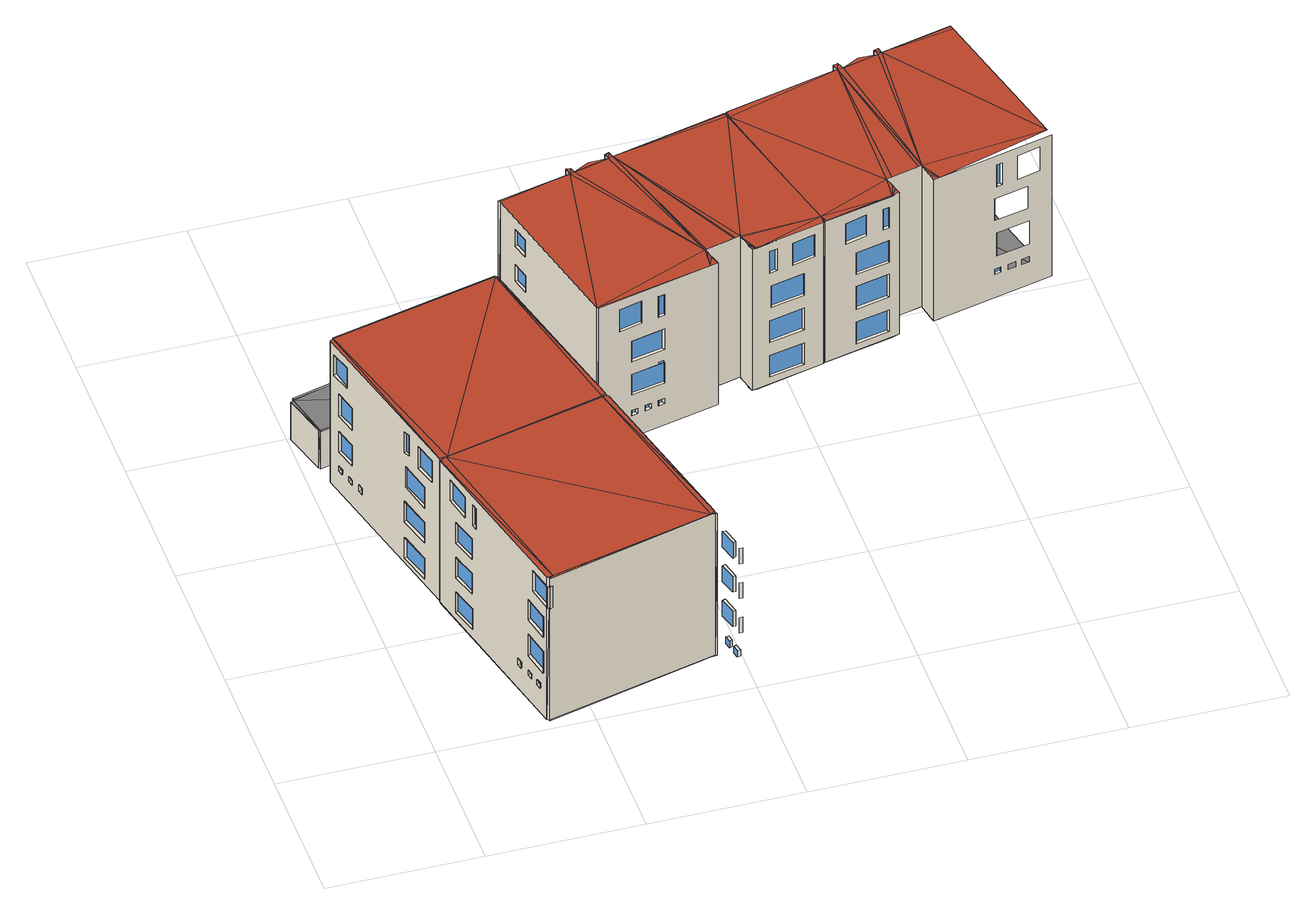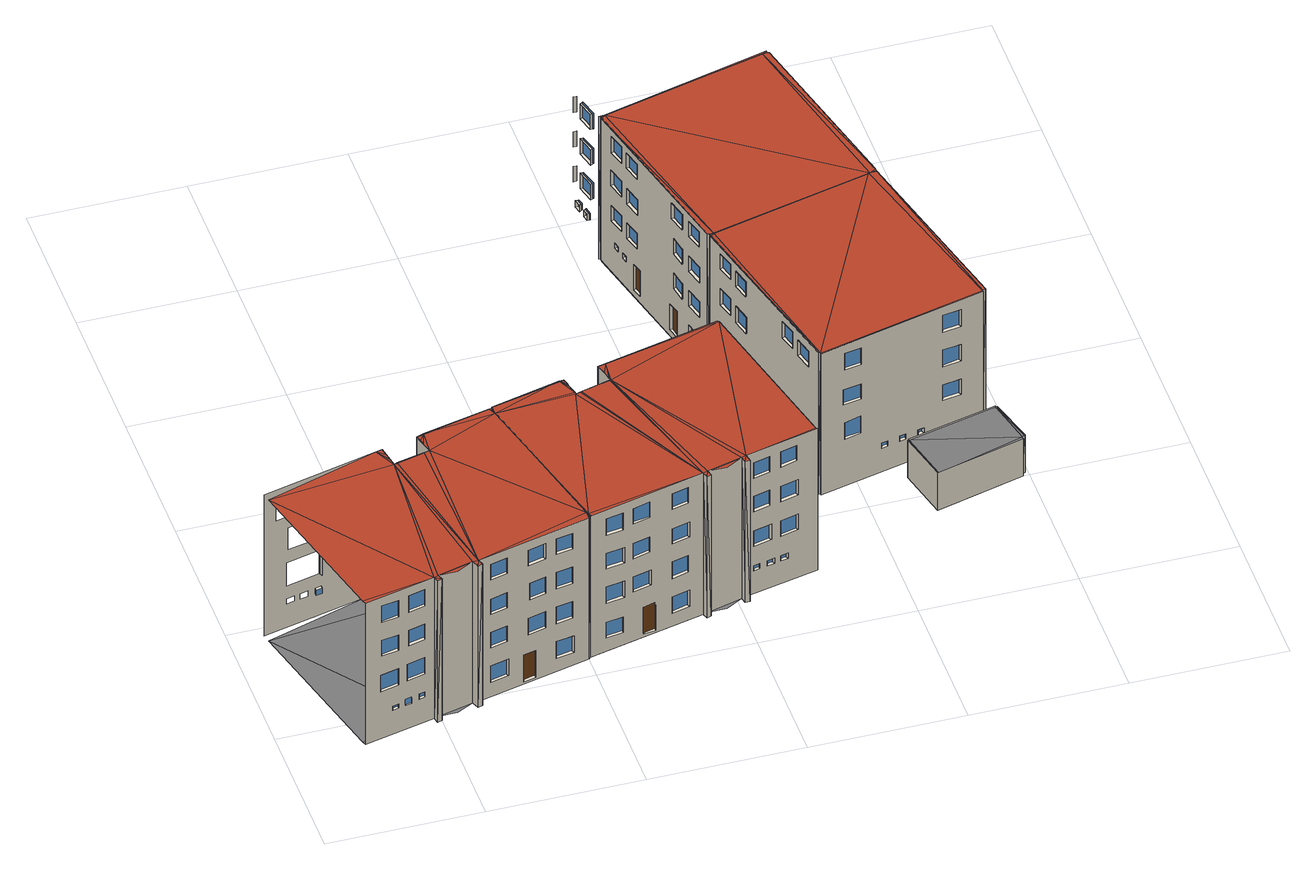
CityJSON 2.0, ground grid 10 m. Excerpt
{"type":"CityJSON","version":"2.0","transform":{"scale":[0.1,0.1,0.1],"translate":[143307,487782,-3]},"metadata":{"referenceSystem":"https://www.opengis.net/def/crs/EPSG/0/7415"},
"CityObjects":{
"building1":{"type":"Building","geometry":[{"type":"MultiSurface","lod":"2.2","boundaries":[[[0,1,2]],[[3,0,2]],[[4,5,6,7]],[[8,9,10,11]],[[12,13,14,15]],[[16,0,17]],[[18,19,3]],[[7,6,20,21]],[[22,23,5,4]],[[24,25,26,27]],[[3,2,28]],[[0,29,1]],[[30,31,25,24]],[[27,26,32,33]],[[34,35,36,37]],[[33,32,31,30]],[[11,10,38,39]],[[15,14,40,41]],[[42,43,9,8]],[[44,45,13,12]],[[21,20,23,22]],[[46,47,48,49]],[[50,51,47,46]],[[49,48,52,53]],[[39,38,43,42]],[[41,40,45,44]],[[53,52,51,50]],[[23,20,6,5]],[[31,32,26,25]],[[54,55,56,57]],[[43,38,10,9]],[[45,40,14,13]],[[58,59,55,54]],[[57,56,60,61]],[[61,60,59,58]],[[51,52,48,47]],[[2,62,28]],[[29,63,1]],[[64,65,2,1],[66,67,68,69],[70,71,72,73],[74,75,76,77],[78,79,80,81],[42,39,11,8],[44,41,15,12],[22,21,7,4],[82,83,84,85],[58,61,57,54],[50,53,49,46],[30,33,27,24]],[[59,60,56,55]],[[85,86,87,84]],[[82,88,86,85]],[[84,87,89,83]],[[83,89,88,82]],[[81,90,91,80]],[[73,92,93,72]],[[77,94,95,76]],[[69,96,97,68]],[[78,98,90,81]],[[80,91,99,79]],[[70,100,92,73]],[[72,93,101,71]],[[74,102,94,77]],[[76,95,103,75]],[[88,89,87,86]],[[66,104,96,69]],[[68,97,105,67]],[[79,99,98,78]],[[71,101,100,70]],[[75,103,102,74]],[[62,106,28]],[[107,63,29]],[[67,105,104,66]],[[98,99,91,90]],[[100,101,93,92]],[[102,103,95,94]],[[104,105,97,96]],[[65,106,62]],[[107,64,63]],[[108,109,110,111]],[[112,113,114]],[[64,115,116]],[[117,118,109,108]],[[111,110,119,120]],[[121,122,123,124]],[[125,126,127,128]],[[129,130,131,132]],[[120,119,118,117]],[[133,134,122,121]],[[124,123,135,136]],[[137,138,126,125]],[[128,127,139,140]],[[141,142,130,129]],[[132,131,143,144]],[[145,146,147,148]],[[118,119,110,109]],[[149,150,146,145]],[[148,147,151,152]],[[136,135,134,133]],[[140,139,138,137]],[[144,143,142,141]],[[152,151,150,149]],[[153,154,112,64],[155,156,157,158],[159,160,161,162],[163,164,165,166],[117,120,111,108],[167,168,169,170],[171,172,173,174],[175,176,177,178],[137,140,128,125],[141,144,132,129],[133,136,124,121],[149,152,148,145]],[[134,135,123,122]],[[138,139,127,126]],[[142,143,131,130]],[[150,151,147,146]],[[114,113,179]],[[115,180,116]],[[113,154,179]],[[180,153,116]],[[178,181,182,177]],[[175,183,181,178]],[[177,182,184,176]],[[176,184,183,175]],[[166,185,186,165]],[[162,187,188,161]],[[174,189,190,173]],[[171,191,189,174]],[[173,190,192,172]],[[172,192,191,171]],[[158,193,194,157]],[[163,195,185,166]],[[165,186,196,164]],[[159,197,187,162]],[[161,188,198,160]],[[183,184,182,181]],[[170,199,200,169]],[[169,200,201,168]],[[167,202,199,170]],[[155,203,193,158]],[[157,194,204,156]],[[164,196,195,163]],[[160,198,197,159]],[[168,201,202,167]],[[154,153,179]],[[191,192,190,189]],[[156,204,203,155]],[[195,196,186,185]],[[197,198,188,187]],[[202,201,200,199]],[[203,204,194,193]],[[205,206,207]],[[153,180,179]],[[208,209,207,206]],[[207,209,205]],[[208,206,210]],[[205,210,206]],[[211,212,210]],[[211,210,205]],[[179,180,213]],[[180,214,213]],[[209,208,215]],[[205,209,215]],[[208,210,216]],[[208,216,215]],[[215,216,217]],[[215,217,218]],[[219,220,221,222]],[[223,224,225,226]],[[227,228,229,230]],[[211,205,231]],[[210,212,232]],[[233,205,215]],[[216,210,234]],[[235,236,220,221]],[[222,221,235,237]],[[238,236,220,219]],[[239,240,224,225]],[[241,240,224,223]],[[226,225,239,242]],[[243,244,228,229]],[[230,229,243,245]],[[246,244,228,227]],[[215,218,247]],[[248,217,216]],[[18,249,19]],[[250,16,17]],[[250,107,29]],[[28,106,249]],[[237,235,236,238]],[[242,239,240,241]],[[245,243,244,246]],[[212,211,231,232]],[[217,218,251,252]],[[114,179,253]],[[254,180,115]],[[213,255,179]],[[214,180,256]],[[233,231,205]],[[234,210,232]],[[233,215,247]],[[216,234,248]],[[257,258,259,260]],[[0,3,261,262]],[[263,264,258,259]],[[260,259,263,265]],[[266,264,258,257]],[[265,263,264,266]],[[64,112,267,268]],[[64,65,269,268]],[[270,271,272,273]],[[274,275,271,272]],[[273,272,274,276]],[[277,275,271,270]],[[256,255,213,214],[278,279,280,281],[282,283,284,285],[286,287,288,289],[237,238,219,222],[245,246,227,230],[242,241,223,226],[290,291,292,293],[276,277,270,273],[265,266,257,260]],[[276,274,275,277]],[[234,232,231]],[[233,234,231]],[[294,234,233]],[[294,295,234]],[[233,296,294]],[[234,295,297]],[[234,297,248]],[[233,247,296]],[[252,251,294,295]],[[297,252,248]],[[247,251,296]],[[106,298,249]],[[299,107,250]],[[292,300,301,293]],[[302,303,300,301]],[[293,301,302,290]],[[291,303,300,292]],[[290,302,303,291]],[[299,254,115]],[[114,253,304]],[[179,255,253]],[[256,180,254]],[[288,305,306,289]],[[280,307,308,281]],[[284,309,310,285]],[[311,312,305,306]],[[289,306,311,286]],[[287,312,305,288]],[[313,314,307,308]],[[281,308,313,278]],[[279,314,307,280]],[[315,316,309,310]],[[283,316,309,284]],[[285,310,315,282]],[[286,311,312,287]],[[278,313,314,279]],[[282,315,316,283]],[[317,318,319,320]],[[321,322,323,324]],[[325,326,327,328]],[[329,330,331,332]],[[333,334,335,336]],[[337,338,339,340]],[[341,342,343,344]],[[345,346,347,348]],[[349,317,318,350]],[[351,320,317,349]],[[350,318,319,352]],[[352,319,320,351]],[[353,321,322,354]],[[355,325,326,356]],[[357,333,334,358]],[[359,329,330,360]],[[361,324,321,353]],[[354,322,323,362]],[[363,328,325,355]],[[356,326,327,364]],[[365,332,329,359]],[[360,330,331,366]],[[367,336,333,357]],[[358,334,335,368]],[[366,331,332,365]],[[369,370,371,372]],[[373,374,375,376]],[[377,378,379,380]],[[381,382,383,384]],[[362,323,324,361]],[[364,327,328,363]],[[368,335,336,367]],[[249,385,261]],[[250,262,386]],[[261,387,249]],[[262,250,388]],[[389,390,391,392]],[[393,373,374,394]],[[395,377,378,396]],[[397,381,382,398]],[[399,369,370,400]],[[401,372,369,399]],[[400,370,371,402]],[[403,376,373,393]],[[394,374,375,404]],[[396,378,379,405]],[[406,380,377,395]],[[398,382,383,407]],[[408,384,381,397]],[[409,410,411,412]],[[413,414,415,416]],[[417,418,419,420]],[[402,371,372,401]],[[261,262,388]],[[249,298,385]],[[299,250,386]],[[404,375,376,403]],[[405,379,380,406]],[[407,383,384,408]],[[421,422,423,424]],[[425,389,390,426]],[[261,388,387]],[[427,392,389,425]],[[426,390,391,428]],[[428,391,392,427]],[[429,409,410,430]],[[431,413,414,432]],[[433,417,418,434]],[[435,412,409,429]],[[430,410,411,436]],[[432,414,415,437]],[[438,416,413,431]],[[439,420,417,433]],[[434,418,419,440]],[[441,421,422,442]],[[443,424,421,441]],[[442,422,423,444]],[[436,411,412,435]],[[437,415,416,438]],[[440,419,420,439]],[[444,423,424,443]],[[445,446,447,448]],[[449,450,451,452]],[[453,454,455,456]],[[457,458,459,460]],[[262,261,461,462],[397,398,407,408],[429,430,436,435],[393,394,404,403],[433,434,440,439],[395,396,405,406],[431,432,437,438],[463,464,465,466],[467,468,469,470],[471,472,473,474],[475,476,477,478],[479,480,481,482],[483,484,485,486],[487,488,489,490],[399,400,402,401],[425,426,428,427],[491,492,493,494],[441,442,444,443]],[[491,445,446,492]],[[298,461,385]],[[462,299,386]],[[463,449,450,464]],[[471,453,454,472]],[[479,457,458,480]],[[492,446,447,493]],[[494,448,445,491]],[[493,447,448,494]],[[464,450,451,465]],[[466,452,449,463]],[[474,456,453,471]],[[472,454,455,473]],[[482,460,457,479]],[[480,458,459,481]],[[495,496,497,498]],[[499,500,501,502]],[[503,504,505,506]],[[507,508,509,510]],[[465,451,452,466]],[[473,455,456,474]],[[481,459,460,482]],[[467,495,496,468]],[[475,499,500,476]],[[483,503,504,484]],[[487,507,508,488]],[[468,496,497,469]],[[470,498,495,467]],[[476,500,501,477]],[[484,504,505,485]],[[488,508,509,489]],[[478,502,499,475]],[[486,506,503,483]],[[490,510,507,487]],[[511,512,513,514]],[[515,516,517,518]],[[519,520,521,522]],[[523,524,525,526]],[[469,497,498,470]],[[477,501,502,478]],[[485,505,506,486]],[[489,509,510,490]],[[527,267,304]],[[268,528,299]],[[269,461,298]],[[268,299,462]],[[529,511,512,530]],[[531,515,516,532]],[[533,519,520,534]],[[535,523,524,536]],[[537,538,539,540]],[[541,542,543,544]],[[545,546,547,548]],[[530,512,513,549]],[[550,514,511,529]],[[532,516,517,551]],[[552,518,515,531]],[[553,522,519,533]],[[534,520,521,554]],[[555,526,523,535]],[[536,524,525,556]],[[557,558,559,560]],[[269,268,462]],[[549,513,514,550]],[[551,517,518,552]],[[554,521,522,553]],[[556,525,526,555]],[[269,462,461]],[[561,537,538,562]],[[563,541,542,564]],[[565,545,546,566]],[[562,538,539,567]],[[568,540,537,561]],[[564,542,543,569]],[[570,544,541,563]],[[571,548,545,565]],[[566,546,547,572]],[[573,557,558,574]],[[253,527,304]],[[299,528,254]],[[575,560,557,573]],[[574,558,559,576]],[[567,539,540,568]],[[569,543,544,570]],[[572,547,548,571]],[[576,559,560,575]],[[577,578,579,580]],[[268,267,581,582],[529,530,549,550],[561,562,567,568],[531,532,551,552],[565,566,572,571],[533,534,554,553],[563,564,569,570],[535,536,556,555],[583,584,585,586],[587,588,589,590],[573,574,576,575]],[[583,577,578,584]],[[591,592,593,594]],[[586,580,577,583]],[[584,578,579,585]],[[585,579,580,586]],[[581,527,253]],[[528,582,254]],[[587,591,592,588]],[[588,592,593,589]],[[590,594,591,587]],[[589,593,594,590]],[[255,254,253]],[[255,256,254]],[[253,254,581]],[[254,582,581]],[[595,596,597]],[[598,595,597]],[[599,600,597,596],[601,602,603,604],[605,606,607,608],[609,610,611,612]],[[608,613,614,607]],[[612,615,616,611]],[[604,617,618,603]],[[599,619,620]],[[607,614,621,606]],[[605,622,613,608]],[[609,623,615,612]],[[611,616,624,610]],[[603,618,625,602]],[[601,626,617,604]],[[600,599,620]],[[606,621,622,605]],[[610,624,623,609]],[[602,625,626,601]],[[622,621,614,613]],[[623,624,616,615]],[[626,625,618,617]],[[627,628,629,630]],[[631,632,633,634]],[[635,636,637,638]],[[639,640,641,642]],[[600,643,597]],[[596,644,599]],[[643,600,620]],[[599,644,619]],[[645,646,647,648]],[[649,650,651,652]],[[653,654,655,656]],[[630,629,657,658]],[[659,660,628,627]],[[629,628,660,657]],[[661,662,650,649]],[[652,651,663,664]],[[651,650,662,663]],[[665,666,632,633]],[[634,633,665,667]],[[668,666,632,631]],[[669,670,636,637]],[[638,637,669,671]],[[672,670,636,635]],[[673,674,640,641]],[[642,641,673,675]],[[676,674,640,639]],[[597,677,598]],[[678,596,595]],[[679,680,681,682]],[[664,663,662,661]],[[683,684,680,681]],[[682,681,683,685]],[[686,684,680,679]],[[644,643,620,619],[687,688,689,690],[675,676,639,642],[691,692,693,694],[671,672,635,638],[695,696,697,698],[667,668,631,634],[699,700,701,702],[703,704,705,706],[685,686,679,682]],[[658,657,660,659]],[[685,683,684,686]],[[667,665,666,668]],[[671,669,670,672]],[[675,673,674,676]],[[707,708,709,710]],[[711,712,646,645]],[[648,647,713,714]],[[715,716,708,707]],[[710,709,717,718]],[[647,646,712,713]],[[719,720,654,653]],[[656,655,721,722]],[[709,708,716,717]],[[655,654,720,721]],[[705,723,724,706]],[[718,717,716,715]],[[697,725,726,698]],[[689,727,728,690]],[[693,729,730,694]],[[731,732,723,724]],[[706,724,731,703]],[[704,732,723,705]],[[703,731,732,704]],[[733,734,735,736]],[[737,738,739,740]],[[595,598,741,742],[630,627,659,658],[740,737,743,744],[648,645,711,714],[656,653,719,722],[652,649,661,664],[710,707,715,718],[736,733,745,746]],[[745,747,734,733]],[[736,735,748,746]],[[735,734,747,748]],[[740,739,749,744]],[[743,750,738,737]],[[739,738,750,749]],[[751,752,725,726]],[[698,726,751,695]],[[696,752,725,697]],[[753,754,727,728]],[[755,756,729,730]],[[690,728,753,687]],[[688,754,727,689]],[[694,730,755,691]],[[692,756,729,693]],[[701,757,758,702]],[[714,713,712,711]],[[746,748,747,745]],[[722,721,720,719]],[[744,749,750,743]],[[644,596,759]],[[643,760,597]],[[761,762,757,758]],[[702,758,761,699]],[[700,762,757,701]],[[699,761,762,700]],[[695,751,752,696]],[[687,753,754,688]],[[691,755,756,692]],[[760,677,597]],[[759,596,678]],[[763,764,643,644]],[[765,643,764]],[[644,766,763]],[[764,763,766]],[[767,643,765]],[[644,768,766]],[[764,766,765]],[[765,768,767]],[[765,766,768]],[[643,767,760]],[[644,759,768]],[[768,767,769,770]],[[771,769,767]],[[768,770,772]],[[767,769,760]],[[770,768,759]],[[742,773,678]],[[677,774,741]],[[678,773,775]],[[677,776,774]],[[776,677,760]],[[759,678,775]],[[769,770,777]],[[770,778,777]],[[759,760,741,742]],[[779,769,777]],[[770,780,778]],[[777,778,780]],[[769,781,760]],[[759,782,770]],[[760,781,783]],[[784,782,759]],[[781,769,779]],[[780,770,782]],[[777,780,779]],[[779,782,781]],[[779,780,782]],[[783,781,785]],[[786,782,784]],[[787,788,789,790]],[[791,792,793,794]],[[795,796,797,798]],[[799,800,801,802]],[[759,760,803,804]],[[781,805,785]],[[806,782,786]],[[781,803,805]],[[806,804,782]],[[807,808,788,789]],[[809,810,792,793]],[[811,808,788,787]],[[812,810,792,791]],[[790,789,807,813]],[[794,793,809,814]],[[815,816,796,797]],[[798,797,815,817]],[[818,816,796,795]],[[819,820,800,801]],[[802,801,819,821]],[[822,820,800,799]],[[813,807,808,811]],[[814,809,810,812]],[[817,815,816,818]],[[821,819,820,822]],[[804,803,823,824]],[[823,825,826]],[[824,827,828]],[[826,825,829]],[[827,830,828]],[[831,826,829]],[[827,832,830]],[[833,834,835,836]],[[803,781,837]],[[804,838,782]],[[839,840,841,842]],[[843,844,845,846]],[[847,848,849,850]],[[851,852,853,854]],[[855,856,857,858]],[[850,849,859,860]],[[861,862,848,847]],[[849,848,862,859]],[[863,864,865,866]],[[867,868,869,870]],[[871,872,834,835]],[[873,872,834,833]],[[836,835,871,874]],[[860,859,862,861]],[[875,831,803]],[[832,876,804]],[[877,878,781,782],[879,880,881,882],[883,884,867,870],[817,818,795,798],[885,886,887,888],[889,890,863,866],[813,811,787,790],[821,822,799,802],[891,892,855,858],[893,894,895,896],[897,898,899,900],[814,812,791,794],[874,873,833,836]],[[875,826,831]],[[832,827,876]],[[874,871,872,873]],[[901,902,856,857]],[[858,857,901,891]],[[892,902,856,855]],[[903,904,864,865]],[[866,865,903,889]],[[890,904,864,863]],[[905,906,868,869]],[[870,869,905,883]],[[884,906,868,867]],[[842,841,907,908]],[[909,910,840,839]],[[841,840,910,907]],[[846,845,911,912]],[[913,914,844,843]],[[845,844,914,911]],[[915,916,852,851]],[[854,853,917,918]],[[824,823,919,920],[850,847,861,860],[921,922,923,924],[854,851,915,918],[846,843,913,912],[842,839,909,908]],[[853,852,916,917]],[[891,901,902,892]],[[889,903,904,890]],[[883,905,906,884]],[[922,925,926,921]],[[837,781,927]],[[782,838,928]],[[895,929,930,896]],[[887,931,932,888]],[[899,933,934,900]],[[881,935,936,882]],[[826,875,919]],[[920,876,827]],[[908,907,910,909]],[[912,911,914,913]],[[923,937,925,922]],[[921,926,938,924]],[[926,925,937,938]],[[875,803,837]],[[804,876,838]],[[918,917,916,915]],[[939,940,929,930]],[[896,930,939,893]],[[894,940,929,895]],[[941,942,931,932]],[[888,932,941,885]],[[886,942,931,887]],[[943,944,933,934]],[[900,934,943,897]],[[898,944,933,899]],[[945,946,935,936]],[[882,936,945,879]],[[880,946,935,881]],[[924,938,937,923]],[[893,939,940,894]],[[885,941,942,886]],[[897,943,944,898]],[[879,945,946,880]],[[947,920,919]],[[948,947,919]],[[919,875,948]],[[876,920,947]],[[948,875,949]],[[947,950,876]],[[877,878,948,947]],[[837,927,878]],[[928,838,877]],[[951,952,878]],[[953,954,877]],[[878,877,951]],[[877,954,951]],[[955,956,957,958]],[[949,875,959]],[[950,960,876]],[[961,962,963,964]],[[965,966,967,968]],[[969,970,971,972]],[[973,974,975,976]],[[977,875,952]],[[978,953,876]],[[979,980,981,982]],[[983,984,985,986]],[[958,957,987,988]],[[989,990,956,955]],[[957,956,990,987]],[[991,992,993,994]],[[995,996,962,963]],[[997,996,962,961]],[[964,963,995,998]],[[999,1000,966,967]],[[1001,1002,970,971]],[[1003,1000,966,965]],[[1004,1002,970,969]],[[968,967,999,1005]],[[972,971,1001,1006]],[[1007,1008,974,975]],[[1009,1008,974,973]],[[976,975,1007,1010]],[[947,948,1011,1012],[958,955,989,988],[1013,1014,1015,1016],[994,991,1017,1018],[986,983,1019,1020],[982,979,1021,1022]],[[988,987,990,989]],[[998,995,996,997]],[[1005,999,1000,1003]],[[1006,1001,1002,1004]],[[1010,1007,1008,1009]],[[951,1023,952]],[[953,1024,954]],[[982,981,1025,1022]],[[1021,1026,980,979]],[[981,980,1026,1025]],[[959,875,977]],[[876,960,978]],[[986,985,1027,1020]],[[1019,1028,984,983]],[[985,984,1028,1027]],[[994,993,1029,1018]],[[1017,1030,992,991]],[[993,992,1030,1029]],[[1031,1032,1033,1034]],[[1035,1036,1037,1038]],[[1039,1040,1041,1042]],[[1014,1043,1044,1013]],[[1013,1044,1045,1016]],[[1015,1046,1043,1014]],[[1044,1043,1046,1045]],[[1047,1048,1032,1033]],[[1034,1033,1047,1049]],[[1050,1048,1032,1031]],[[1051,1052,1036,1037]],[[1053,1052,1036,1035]],[[1038,1037,1051,1054]],[[1055,1056,1040,1041]],[[1042,1041,1055,1057]],[[1058,1056,1040,1039]],[[1022,1025,1026,1021]],[[1020,1027,1028,1019]],[[1018,1029,1030,1017]],[[1016,1045,1046,1015]],[[1059,1060,1061,1062]],[[1024,1023,951,954],[1063,1064,1065,1066],[1067,1068,1069,1070],[1057,1058,1039,1042],[1010,1009,973,976],[1049,1050,1031,1034],[1005,1003,965,968],[1054,1053,1035,1038],[1006,1004,969,972],[1071,1072,1073,1074],[1075,1076,1077,1078],[998,997,961,964],[1079,1080,1059,1062]],[[1023,977,952]],[[978,1024,953]],[[1081,1082,1060,1061]],[[1080,1082,1060,1059]],[[1062,1061,1081,1079]],[[1049,1047,1048,1050]],[[1054,1051,1052,1053]],[[1057,1055,1056,1058]],[[1012,1083,960]],[[1011,959,1084]],[[977,1085,959]],[[1086,978,960]],[[1085,1084,959]],[[1083,1086,960]],[[978,977,1011,1012]],[[1079,1081,1082,1080]],[[1077,1087,1088,1078]],[[1069,1089,1090,1070]],[[1023,1091,977]],[[978,1092,1024]],[[1065,1093,1094,1066]],[[1073,1095,1096,1074]],[[978,977,1097,1098]],[[1099,1100,1087,1088]],[[1076,1100,1087,1077]],[[1078,1088,1099,1075]],[[1101,1102,1089,1090]],[[1070,1090,1101,1067]],[[1068,1102,1089,1069]],[[1103,1104,1093,1094]],[[1105,1106,1095,1096]],[[1066,1094,1103,1063]],[[1064,1104,1093,1065]],[[1074,1096,1105,1071]],[[1072,1106,1095,1073]],[[1023,1107,1091]],[[1024,1092,1108]],[[1075,1099,1100,1076]],[[1067,1101,1102,1068]],[[1098,1097,1109,1110]],[[1063,1103,1104,1064]],[[1071,1105,1106,1072]],[[1111,1110,1112]],[[1113,1114,1109]],[[1113,1115,1114]],[[1116,1111,1112]],[[1114,1115,1097]],[[1098,1116,1112]],[[1023,1097,1107]],[[1098,1024,1108]],[[1023,1117,1097]],[[1098,1118,1024]],[[1023,1024,1119]],[[1024,1120,1119]],[[1121,1023,1119]],[[1120,1024,1122]],[[1119,1120,1121]],[[1120,1122,1121]],[[1024,1118,1122]],[[1121,1117,1023]],[[1122,1121,1117,1118]],[[1097,1117,1123]],[[1098,1124,1118]],[[1118,1117,1123,1124]],[[1125,1123,1117]],[[1118,1124,1126]],[[1127,1097,1123]],[[1098,1128,1124]],[[1114,1097,1129]],[[1098,1112,1130]],[[1123,1124,1131]],[[1123,1131,1132]],[[1127,1123,1132]],[[1131,1124,1128]],[[1132,1131,1133]],[[1133,1127,1132]],[[1131,1128,1134]],[[1131,1134,1133]],[[1134,1128,1127]],[[1133,1134,1127]],[[1110,1109,1135,1136],[1137,1138,1139,1140],[1141,1142,1143,1144],[1145,1146,1147,1148],[1149,1150,1151,1152],[1153,1154,1155,1156],[1157,1158,1159,1160],[1161,1162,1163,1164]],[[1129,1097,1127]],[[1098,1130,1128]],[[1154,1165,1166,1153]],[[1146,1167,1168,1145]],[[1138,1169,1170,1137]],[[1150,1171,1172,1149]],[[1153,1166,1173,1156]],[[1155,1174,1165,1154]],[[1166,1165,1174,1173]],[[1139,1175,1169,1138]],[[1137,1170,1176,1140]],[[1170,1169,1175,1176]],[[1177,1178,1179,1180]],[[1181,1182,1183,1184]],[[1185,1186,1187,1188]],[[1189,1190,1191,1192]],[[1193,1194,1182,1183]],[[1184,1183,1193,1195]],[[1196,1194,1182,1181]],[[1195,1193,1194,1196]],[[1197,1198,1178,1179]],[[1180,1179,1197,1199]],[[1200,1198,1178,1177]],[[1201,1202,1186,1187]],[[1188,1187,1201,1203]],[[1204,1202,1186,1185]],[[1205,1206,1190,1191]],[[1192,1191,1205,1207]],[[1208,1206,1190,1189]],[[1209,1210,1211,1212]],[[1213,1214,1210,1211]],[[1212,1211,1213,1215]],[[1216,1214,1210,1209]],[[1199,1197,1198,1200]],[[1203,1201,1202,1204]],[[1207,1205,1206,1208]],[[1215,1213,1214,1216]],[[1217,1218,1127,1128],[1219,1220,1221,1222],[1203,1204,1185,1188],[1223,1224,1225,1226],[1199,1200,1177,1180],[1227,1228,1229,1230],[1207,1208,1189,1192],[1231,1232,1233,1234],[1215,1216,1209,1212],[1195,1196,1181,1184]],[[1225,1235,1236,1226]],[[1221,1237,1238,1222]],[[1233,1239,1240,1234]],[[1229,1241,1242,1230]],[[1243,1244,1239,1240]],[[1234,1240,1243,1231]],[[1232,1244,1239,1233]],[[1231,1243,1244,1232]],[[1128,1130,1245]],[[1246,1129,1127]],[[1247,1248,1235,1236]],[[1226,1236,1247,1223]],[[1224,1248,1235,1225]],[[1249,1250,1237,1238]],[[1222,1238,1249,1219]],[[1220,1250,1237,1221]],[[1251,1252,1241,1242]],[[1230,1242,1251,1227]],[[1228,1252,1241,1229]],[[1218,1246,1127]],[[1128,1245,1217]],[[1223,1247,1248,1224]],[[1219,1249,1250,1220]],[[1227,1251,1252,1228]]],"semantics":{"surfaces":[{"type":"WallSurface","on_footprint_edge":true},{"type":"RoofSurface"},{"type":"GroundSurface"},{"type":"Window"},{"type":"Door"}],"values":[0,0,0,0,0,1,2,0,0,0,2,1,0,0,0,0,0,0,0,0,0,0,0,0,0,0,0,3,3,0,3,3,0,0,0,3,2,1,0,3,0,0,0,0,0,0,0,0,0,0,0,0,0,0,3,0,0,0,0,0,2,1,0,3,3,3,3,2,1,0,2,1,0,0,0,0,0,0,0,0,0,0,0,0,0,3,0,0,0,0,0,0,0,3,3,3,3,2,1,2,1,0,0,0,0,0,0,0,0,0,0,0,0,0,0,0,3,0,0,0,0,0,0,0,0,0,3,0,3,3,3,3,0,0,0,2,2,0,0,0,0,0,0,2,2,0,0,0,0,0,0,2,2,2,2,3,0,0,3,0,0,3,0,0,2,2,2,1,1,2,0,0,0,0,0,2,1,2,1,2,2,2,2,0,0,3,0,0,0,0,0,0,3,0,0,0,0,0,0,0,0,2,2,2,2,0,2,2,2,1,0,3,0,0,0,1,2,2,1,0,0,0,3,0,0,3,0,0,3,0,0,0,0,0,3,3,3,3,3,0,0,0,0,0,0,0,0,0,0,0,0,0,0,0,0,0,0,0,0,3,3,3,3,0,0,0,2,1,2,1,3,0,0,0,0,0,0,0,0,0,0,0,0,3,3,3,0,0,2,1,0,0,0,4,0,0,0,0,0,0,0,0,0,0,0,0,0,0,0,0,0,0,0,0,0,4,3,3,3,0,0,2,1,0,0,0,0,0,0,0,0,0,0,0,0,3,3,3,3,0,0,0,0,0,0,0,0,0,0,0,0,0,0,0,3,3,3,3,0,0,0,0,2,1,2,1,0,0,0,0,3,3,3,0,0,0,0,0,0,0,0,4,0,0,0,0,0,0,0,0,0,0,0,0,0,0,0,0,2,1,0,0,0,0,0,0,3,0,0,3,0,0,0,2,1,0,0,0,0,0,0,0,0,0,0,0,0,0,0,0,0,0,0,0,0,0,0,0,0,0,3,3,3,0,0,0,0,2,1,2,1,0,0,0,0,0,3,0,0,3,3,0,0,3,0,0,3,0,0,2,1,0,0,3,0,0,0,0,0,0,0,0,0,0,0,0,0,3,0,0,3,3,0,0,0,0,0,3,0,0,0,0,0,0,0,0,3,0,0,3,3,0,0,3,3,0,0,0,0,0,0,0,0,0,1,2,3,0,0,0,0,0,0,2,1,0,2,1,0,2,1,0,0,0,2,1,0,2,1,2,1,1,2,1,2,2,1,0,0,0,2,1,0,2,1,2,1,2,1,0,0,0,2,1,0,0,0,0,0,2,1,2,1,3,3,0,0,0,0,3,0,0,3,0,0,0,0,0,0,0,2,1,2,1,2,1,0,2,1,0,0,0,0,0,0,0,3,0,0,4,0,0,0,2,1,0,2,1,0,3,0,0,3,0,0,3,0,0,0,0,3,0,0,3,0,0,0,3,0,0,0,0,2,1,0,0,0,0,2,1,0,0,0,0,3,2,1,0,3,0,0,3,0,0,3,0,0,3,0,0,0,0,0,0,0,0,0,2,1,2,1,0,2,1,2,1,0,0,0,2,1,0,0,0,0,2,1,0,0,0,0,3,0,3,0,0,3,3,0,0,0,0,3,0,0,0,0,0,0,0,0,2,1,0,0,3,2,1,0,0,3,0,0,3,0,0,0,0,0,0,3,3,0,0,3,0,0,3,0,0,0,0,0,0,0,0,2,1,4,0,0,0,0,0,1,2,2,1,2,1,0,0,0,0,2,1,0,0,0,3,0,0,3,0,0,3,3,0,0,0,0,2,1,0,0,0,0,0,1,2,2,1,2,1,2,1,2,1,0,0,2,1,0,0,1,2,0,2,1,0,2,1,2,1,2,1,0,0,2,1,0,2,1,0,0,0,0,2,1,0,0,0,0,0,0,3,0,0,3,0,0,0,0,3,0,0,0,3,0,0,3,0,0,3,0,0,0,3,0,0,0,0,0,0,0,0,0,0,0,3,0,0,0,1,2,3,0,0,3,0,0,3,0,0,2,1,0,0,0]}}]}
},
"vertices":[
[73,8,116],[72,9,116],[72,9,5],[73,8,5],[72,7,109],[74,8,109],[74,8,93],[72,7,93],[71,13,55],[73,14,55],[73,14,38],[71,13,38],[71,13,82],[73,14,82],[73,14,66],[71,13,66],[75,9,116],[73,7,116],[75,9,5],[73,7,5],[70,25,93],[68,25,93],[68,25,109],[70,25,109],[70,16,28],[72,17,28],[72,17,24],[70,16,24],[76,9,5],[76,9,116],[69,20,28],[71,21,28],[71,21,24],[69,20,24],[73,6,93],[75,7,93],[75,7,110],[73,6,110],[69,32,38],[67,31,38],[69,32,66],[67,31,66],[67,31,55],[69,32,55],[67,31,82],[69,32,82],[68,27,27],[70,28,27],[70,28,23],[68,27,23],[67,31,27],[69,32,27],[69,32,23],[67,31,23],[65,38,28],[67,38,28],[67,38,23],[65,38,23],[64,42,28],[66,42,28],[66,42,23],[64,42,23],[43,129,5],[43,129,116],[43,131,116],[43,131,5],[46,120,108],[46,120,92],[50,102,92],[50,102,108],[47,112,81],[47,112,65],[52,95,65],[52,95,81],[47,112,54],[47,112,38],[52,95,38],[52,95,54],[47,112,27],[47,112,11],[52,94,11],[52,94,27],[52,94,108],[52,94,92],[53,90,92],[53,90,108],[55,91,108],[55,91,92],[54,95,108],[54,95,92],[54,95,27],[54,95,11],[54,95,81],[54,95,65],[54,95,54],[54,95,38],[52,103,108],[52,103,92],[49,113,27],[49,113,11],[49,113,81],[49,113,65],[49,113,54],[49,113,38],[48,120,108],[48,120,92],[47,132,5],[47,132,116],[41,140,108],[43,141,108],[43,141,91],[41,140,91],[43,131,6],[43,132,6],[48,132,6],[48,132,116],[43,132,116],[37,155,108],[39,156,108],[39,156,91],[37,155,91],[39,148,81],[41,148,81],[41,148,65],[39,148,65],[39,148,26],[41,148,26],[41,148,10],[39,148,10],[39,148,54],[41,149,54],[41,149,38],[39,148,38],[34,170,81],[35,170,81],[35,170,65],[34,170,65],[33,170,26],[35,170,26],[35,170,10],[33,170,10],[33,170,54],[35,171,54],[35,171,38],[33,170,38],[35,166,108],[36,166,108],[36,166,92],[35,166,92],[33,170,108],[35,171,108],[35,171,92],[33,170,92],[13,254,116],[13,254,6],[14,250,108],[14,250,92],[18,236,92],[18,236,108],[15,244,82],[15,244,65],[19,229,65],[19,229,82],[15,244,53],[15,244,37],[19,229,37],[19,229,53],[15,244,26],[15,244,22],[16,240,22],[16,240,26],[18,233,26],[18,233,22],[19,229,22],[19,229,26],[21,223,27],[21,223,22],[22,219,22],[22,219,27],[15,255,6],[15,255,116],[24,219,27],[24,219,22],[23,223,27],[23,223,22],[21,230,53],[21,230,37],[21,230,82],[21,230,65],[21,230,26],[21,230,22],[20,234,26],[20,234,22],[19,236,108],[19,236,92],[17,244,53],[17,244,37],[17,244,82],[17,244,65],[18,240,26],[18,240,22],[17,245,22],[17,245,26],[16,251,108],[16,251,92],[11,268,6],[10,268,35],[10,268,6],[2,298,35],[2,298,6],[11,268,35],[11,267,6],[11,267,35],[15,256,6],[15,256,116],[4,299,6],[4,299,35],[4,301,35],[4,301,6],[30,260,43],[31,258,43],[31,258,55],[30,260,55],[30,260,96],[31,258,96],[31,258,109],[30,260,109],[30,260,69],[31,258,69],[31,258,82],[30,260,82],[69,281,6],[69,281,35],[69,282,6],[69,282,35],[42,260,55],[42,260,43],[42,262,55],[42,262,43],[42,260,109],[42,260,96],[42,262,96],[42,262,109],[43,261,82],[43,261,69],[42,262,82],[42,262,69],[61,316,6],[61,316,35],[182,35,5],[182,35,116],[62,316,6],[62,316,35],[124,281,6],[124,281,116],[124,282,6],[124,282,116],[55,266,24],[56,264,24],[56,264,28],[55,266,28],[185,36,5],[185,36,116],[60,265,28],[60,265,24],[59,267,28],[59,267,24],[155,158,6],[155,158,116],[155,158,5],[67,268,24],[67,266,24],[67,266,28],[67,268,28],[72,267,28],[72,267,24],[71,269,28],[71,269,24],[108,278,109],[108,278,96],[97,276,96],[97,276,109],[109,278,81],[109,278,69],[97,276,69],[97,276,81],[108,278,55],[108,278,42],[97,275,42],[97,275,55],[83,272,28],[83,272,24],[79,271,24],[79,271,28],[70,282,6],[70,282,35],[62,315,6],[62,315,35],[152,158,5],[152,158,116],[79,269,24],[79,269,28],[83,270,28],[83,270,24],[152,158,6],[97,274,42],[97,274,55],[97,274,96],[97,274,109],[97,274,69],[97,274,81],[109,276,55],[109,276,42],[109,276,109],[109,276,96],[109,276,81],[109,276,69],[190,8,30],[190,8,25],[189,12,25],[189,12,30],[189,13,110],[189,13,98],[186,25,98],[186,25,110],[189,14,83],[189,14,71],[186,25,71],[186,25,83],[188,17,30],[188,17,25],[187,22,25],[187,22,30],[189,14,56],[189,14,44],[186,25,44],[186,25,56],[193,7,98],[191,7,98],[191,7,110],[193,7,110],[193,7,71],[191,7,71],[191,7,83],[193,7,83],[193,7,44],[191,7,44],[191,7,56],[193,7,56],[192,8,30],[192,8,25],[191,13,30],[191,13,25],[191,14,110],[191,14,98],[191,14,83],[191,14,71],[191,14,56],[191,14,44],[190,18,30],[190,18,25],[188,25,110],[188,25,98],[188,26,83],[188,26,71],[189,22,30],[189,22,25],[188,26,56],[188,26,44],[179,51,29],[179,51,25],[178,55,25],[178,55,29],[180,47,83],[180,47,71],[178,59,71],[178,59,83],[180,47,56],[180,47,44],[177,59,44],[177,59,56],[180,47,110],[180,47,97],[177,59,97],[177,59,110],[185,38,5],[185,38,116],[186,35,5],[186,35,116],[177,60,29],[177,60,25],[176,64,25],[176,64,29],[182,47,83],[182,47,71],[182,48,56],[182,48,44],[182,48,110],[182,48,97],[181,51,29],[181,51,25],[180,55,29],[180,55,25],[179,59,83],[179,59,71],[179,59,44],[179,59,56],[179,59,97],[179,59,110],[176,65,110],[176,65,98],[173,77,98],[173,77,110],[176,65,56],[176,65,44],[173,77,44],[173,77,56],[176,65,83],[176,65,71],[173,77,71],[173,77,83],[174,72,29],[174,72,9],[172,80,9],[172,80,29],[179,61,29],[179,61,25],[178,65,29],[178,65,25],[178,65,110],[178,65,98],[178,66,56],[178,66,44],[178,66,83],[178,66,71],[175,77,110],[175,77,98],[175,77,44],[175,77,56],[175,78,83],[175,78,71],[176,73,29],[176,73,9],[174,80,29],[174,80,9],[164,114,29],[164,114,9],[163,121,9],[163,121,29],[164,117,110],[164,117,98],[161,129,98],[161,129,110],[163,117,83],[163,117,71],[161,129,71],[161,129,83],[163,117,56],[163,117,44],[161,129,44],[161,129,56],[156,157,5],[156,157,116],[166,117,110],[166,117,98],[163,129,98],[163,129,110],[161,136,110],[161,136,98],[158,147,98],[158,147,110],[165,118,83],[165,118,71],[163,129,71],[163,129,83],[161,136,83],[161,136,71],[158,148,71],[158,148,83],[165,118,56],[165,118,44],[163,129,44],[163,129,56],[161,136,56],[161,136,44],[158,148,44],[158,148,56],[161,136,29],[161,136,17],[158,148,17],[158,148,29],[166,114,29],[166,114,9],[164,122,9],[164,122,29],[159,135,110],[159,135,98],[156,147,98],[156,147,110],[159,135,83],[159,135,71],[156,147,71],[156,147,83],[159,135,56],[159,135,44],[156,147,44],[156,147,56],[159,135,29],[159,135,17],[156,147,17],[156,147,29],[150,169,110],[150,169,98],[147,181,98],[147,181,110],[150,169,83],[150,169,70],[147,181,70],[147,181,83],[150,169,56],[150,169,43],[147,181,43],[147,181,56],[150,170,29],[150,170,17],[147,181,17],[147,181,29],[155,160,6],[155,160,116],[152,170,110],[152,170,98],[152,170,83],[152,170,70],[152,170,56],[152,170,43],[152,170,29],[152,170,17],[146,187,110],[146,187,98],[143,199,98],[143,199,110],[146,188,56],[146,188,43],[143,199,43],[143,199,56],[146,188,83],[146,188,70],[143,199,70],[143,199,83],[149,181,98],[149,181,110],[149,181,70],[149,181,83],[149,182,56],[149,182,43],[149,182,29],[149,182,17],[144,195,29],[144,195,8],[142,203,8],[142,203,29],[148,188,110],[148,188,98],[148,188,56],[148,188,43],[148,188,83],[148,188,70],[145,199,98],[145,199,110],[145,200,43],[145,200,56],[145,200,83],[145,200,70],[146,195,29],[146,195,8],[144,203,29],[144,203,8],[133,239,110],[133,239,97],[130,251,97],[130,251,110],[125,281,6],[125,281,116],[135,240,110],[135,240,97],[132,251,97],[132,251,110],[131,258,109],[131,258,97],[128,270,97],[128,270,109],[129,257,109],[129,257,97],[126,269,97],[126,269,109],[174,235,116],[173,236,116],[173,236,6],[174,235,6],[147,346,116],[147,346,6],[151,329,107],[151,329,94],[154,318,94],[154,318,107],[151,329,80],[151,329,67],[154,317,67],[154,317,80],[151,329,52],[151,329,39],[154,317,39],[154,317,52],[156,318,80],[156,318,67],[156,318,52],[156,318,39],[156,318,107],[156,318,94],[146,347,116],[146,347,6],[153,329,67],[153,329,80],[153,330,52],[153,330,39],[153,330,94],[153,330,107],[188,238,92],[188,240,92],[188,240,109],[188,238,109],[159,350,43],[160,348,43],[160,348,55],[159,350,55],[159,350,70],[160,348,70],[160,348,82],[159,350,82],[160,350,97],[160,348,97],[160,348,109],[160,350,109],[194,358,6],[194,358,116],[196,240,65],[195,242,65],[195,242,81],[196,240,81],[196,240,23],[195,242,23],[195,242,27],[196,240,27],[196,240,39],[195,242,39],[195,242,55],[196,240,55],[203,244,109],[203,242,109],[203,242,92],[203,244,92],[200,241,23],[199,243,23],[199,243,27],[200,241,27],[171,351,55],[171,351,43],[171,353,55],[171,353,43],[172,351,82],[172,351,70],[171,353,82],[171,353,70],[172,351,109],[172,351,97],[171,353,109],[171,353,97],[249,253,6],[249,253,116],[166,352,24],[167,350,24],[167,350,28],[166,352,28],[171,351,28],[171,351,24],[171,353,28],[171,353,24],[189,357,108],[189,357,96],[178,354,96],[178,354,108],[189,357,82],[189,357,70],[178,354,70],[178,354,82],[189,357,55],[189,357,43],[177,354,43],[177,354,55],[189,357,28],[189,357,24],[185,356,24],[185,356,28],[180,355,28],[180,355,24],[175,354,24],[175,354,28],[205,242,23],[204,244,23],[204,244,27],[205,242,27],[218,245,65],[217,247,65],[217,247,81],[218,245,81],[209,243,23],[208,245,23],[208,245,27],[209,243,27],[218,245,39],[218,247,39],[218,247,55],[218,245,55],[176,352,24],[176,352,28],[178,352,43],[178,352,55],[178,352,96],[178,352,108],[178,352,70],[178,352,82],[180,353,28],[180,353,24],[214,244,23],[213,246,23],[213,246,27],[214,244,27],[214,244,92],[213,246,92],[213,246,108],[214,244,108],[254,254,6],[254,254,116],[218,245,92],[218,245,108],[218,245,23],[218,245,27],[217,247,23],[217,247,27],[218,247,108],[218,247,92],[190,355,55],[190,355,43],[190,355,108],[190,355,96],[190,355,82],[190,355,70],[185,354,24],[185,354,28],[250,268,116],[250,268,6],[189,355,28],[189,355,24],[193,363,116],[193,363,6],[196,363,6],[196,363,116],[197,359,6],[197,359,116],[220,365,6],[220,365,116],[208,365,6],[208,365,116],[252,260,116],[252,260,6],[251,266,116],[251,266,6],[219,369,6],[219,369,116],[222,370,6],[222,370,116],[223,366,6],[223,366,116],[251,268,6],[251,268,116],[270,273,6],[270,273,116],[232,368,70],[233,366,70],[233,366,82],[232,368,82],[232,368,16],[233,366,16],[233,366,29],[232,368,29],[233,368,97],[233,366,97],[233,366,109],[233,368,109],[233,368,43],[233,366,43],[233,366,56],[233,368,56],[274,274,6],[274,274,116],[271,273,6],[271,273,116],[244,369,82],[244,369,70],[244,369,29],[244,369,16],[244,371,70],[244,371,16],[244,371,82],[244,371,29],[245,369,109],[245,369,97],[244,371,109],[244,371,97],[245,369,56],[245,369,43],[244,371,56],[244,371,43],[277,260,6],[277,260,116],[276,264,6],[280,260,6],[280,260,116],[276,264,116],[276,266,6],[276,266,116],[274,273,6],[274,273,116],[255,374,8],[255,372,8],[255,372,28],[255,374,28],[299,381,6],[299,381,116],[289,263,11],[289,265,11],[289,265,28],[289,263,28],[289,263,38],[289,265,38],[289,265,55],[289,263,55],[289,263,92],[289,265,92],[289,265,109],[289,263,109],[290,263,65],[289,265,65],[289,265,82],[290,263,82],[258,374,44],[259,372,44],[259,372,56],[258,374,56],[293,266,109],[294,264,109],[294,264,92],[293,266,92],[259,374,70],[259,372,70],[259,372,82],[259,374,82],[259,374,97],[259,373,97],[259,373,109],[259,374,109],[263,374,28],[263,374,8],[263,375,8],[263,375,28],[325,277,6],[325,277,116],[299,384,116],[299,384,6],[288,381,109],[288,381,96],[277,379,96],[277,379,109],[270,377,109],[270,377,97],[288,381,82],[288,381,70],[276,379,70],[276,379,82],[270,377,82],[270,377,70],[270,377,56],[270,377,44],[288,381,56],[288,381,43],[276,379,43],[276,379,56],[288,381,28],[288,381,16],[277,379,16],[277,379,28],[270,375,56],[270,375,44],[270,375,82],[270,375,70],[271,375,109],[271,375,97],[311,270,28],[312,268,28],[312,268,11],[311,270,11],[311,270,55],[312,268,55],[312,268,38],[311,270,38],[312,268,65],[312,270,65],[312,270,82],[312,268,82],[325,271,6],[325,271,116],[304,266,109],[304,266,92],[319,270,92],[319,270,109],[304,268,92],[304,268,109],[298,384,6],[298,384,116],[277,377,43],[277,377,56],[277,377,70],[277,377,82],[277,377,16],[277,377,28],[277,377,96],[277,377,109],[319,272,92],[319,272,109],[288,379,56],[288,379,43],[288,379,82],[288,379,70],[288,379,28],[288,379,16],[289,379,109],[289,379,96],[326,272,116],[326,272,6],[327,272,6],[327,272,116],[300,385,6],[300,380,6],[300,380,116],[300,385,116],[340,275,92],[339,277,92],[339,277,108],[340,275,108],[371,282,6],[371,282,116],[310,388,16],[311,386,16],[311,386,29],[310,388,29],[311,388,70],[311,386,70],[311,386,83],[311,388,83],[311,388,43],[311,386,43],[311,386,56],[311,388,56],[311,388,97],[311,386,97],[311,386,109],[311,388,109],[372,298,6],[372,298,116],[347,277,11],[346,279,11],[346,279,28],[347,277,28],[347,277,38],[346,279,38],[346,279,56],[347,277,56],[354,281,108],[354,279,108],[354,279,92],[354,281,92],[347,277,65],[347,279,65],[347,279,82],[347,277,82],[322,388,29],[322,388,16],[322,390,16],[322,390,29],[323,388,83],[323,388,70],[323,388,56],[323,388,43],[322,390,70],[322,390,43],[322,390,83],[322,390,56],[323,388,109],[323,388,97],[322,390,97],[322,390,109],[376,284,6],[376,284,116],[365,281,108],[365,281,92],[369,282,92],[369,282,108],[369,282,65],[369,282,82],[369,282,38],[369,282,56],[369,282,11],[369,282,28],[374,403,6],[374,403,116],[368,284,28],[368,284,11],[368,284,56],[368,284,38],[369,284,82],[369,284,65],[329,392,70],[329,390,70],[329,390,83],[329,392,83],[329,392,43],[329,390,43],[329,390,56],[329,392,56],[329,392,97],[330,390,97],[330,390,109],[329,392,109],[364,283,92],[364,283,108],[369,284,108],[369,284,92],[341,393,83],[341,393,70],[340,395,83],[340,395,70],[341,393,56],[341,393,43],[341,395,43],[341,395,56],[341,393,109],[341,393,97],[341,395,109],[341,395,97],[336,394,8],[336,392,8],[336,392,29],[336,394,29],[366,401,109],[366,401,97],[355,398,97],[355,398,109],[366,401,82],[366,401,70],[355,398,70],[355,398,82],[366,401,56],[366,401,44],[355,398,44],[355,398,56],[366,401,30],[366,401,17],[354,398,17],[354,398,30],[344,396,29],[344,396,8],[344,394,29],[344,394,8],[375,288,116],[375,288,6],[374,292,6],[374,292,116],[355,396,17],[355,396,30],[355,396,70],[355,396,82],[376,299,6],[376,299,116],[355,396,97],[355,396,109],[355,396,44],[355,396,56],[396,304,6],[396,304,116],[366,399,30],[366,399,17],[367,399,82],[367,399,70],[367,399,109],[367,399,97],[367,399,56],[367,399,44],[394,303,6],[394,303,116],[399,289,6],[399,289,116],[398,294,116],[403,290,116],[398,294,6],[403,290,6],[397,299,6],[397,299,116],[378,403,6],[378,403,116],[373,407,6],[373,407,116],[376,408,6],[376,408,116],[401,409,6],[401,409,116],[389,409,6],[389,409,116],[404,410,6],[404,410,116],[477,313,6],[477,313,116],[400,413,116],[400,413,6],[403,414,6],[403,414,116],[478,308,6],[478,308,116],[441,299,109],[441,299,92],[445,300,92],[445,300,109],[455,302,110],[455,302,92],[470,306,92],[470,306,110],[440,299,83],[440,299,66],[462,304,66],[462,304,83],[441,299,56],[441,299,38],[463,304,38],[463,304,56],[440,299,28],[440,299,24],[444,300,24],[444,300,28],[449,301,28],[449,301,24],[454,302,24],[454,302,28],[458,303,28],[458,303,24],[463,304,24],[463,304,28],[440,301,24],[440,301,28],[440,301,66],[440,301,83],[440,301,92],[440,301,109],[440,301,38],[440,301,56],[444,302,28],[444,302,24],[444,302,92],[444,302,109],[410,411,70],[410,409,70],[410,409,82],[410,411,82],[410,411,25],[410,409,25],[410,409,29],[410,411,29],[410,411,96],[410,409,96],[410,409,109],[410,411,109],[410,411,43],[410,409,43],[410,409,56],[410,411,56],[414,410,29],[414,410,25],[414,412,29],[414,412,25],[422,412,82],[422,412,70],[421,414,82],[421,414,70],[422,412,109],[422,412,96],[421,414,109],[421,414,96],[422,412,56],[422,412,43],[422,414,56],[422,414,43],[419,413,24],[419,412,24],[419,412,28],[419,413,28],[423,413,28],[423,413,24],[423,414,28],[423,414,24],[450,421,116],[450,421,6],[439,418,109],[439,418,96],[428,416,96],[428,416,109],[439,418,82],[439,418,70],[428,416,70],[428,416,82],[440,419,56],[440,419,43],[428,416,43],[428,416,56],[432,417,28],[432,417,25],[428,416,25],[428,416,28],[428,414,70],[428,414,82],[428,414,96],[428,414,109],[428,414,25],[428,414,28],[428,414,43],[428,414,56],[432,415,28],[432,415,25],[451,418,116],[451,418,6],[440,417,82],[440,417,70],[440,417,109],[440,417,96],[440,417,56],[440,417,43]
]}
